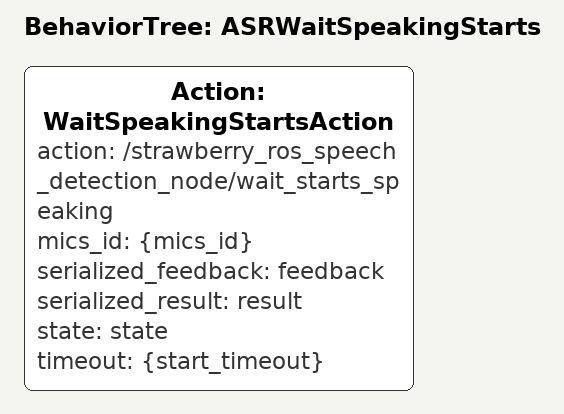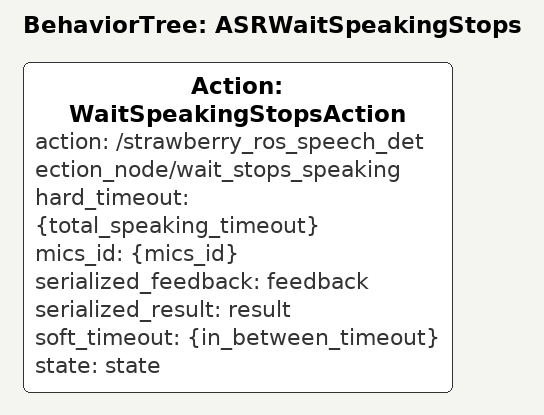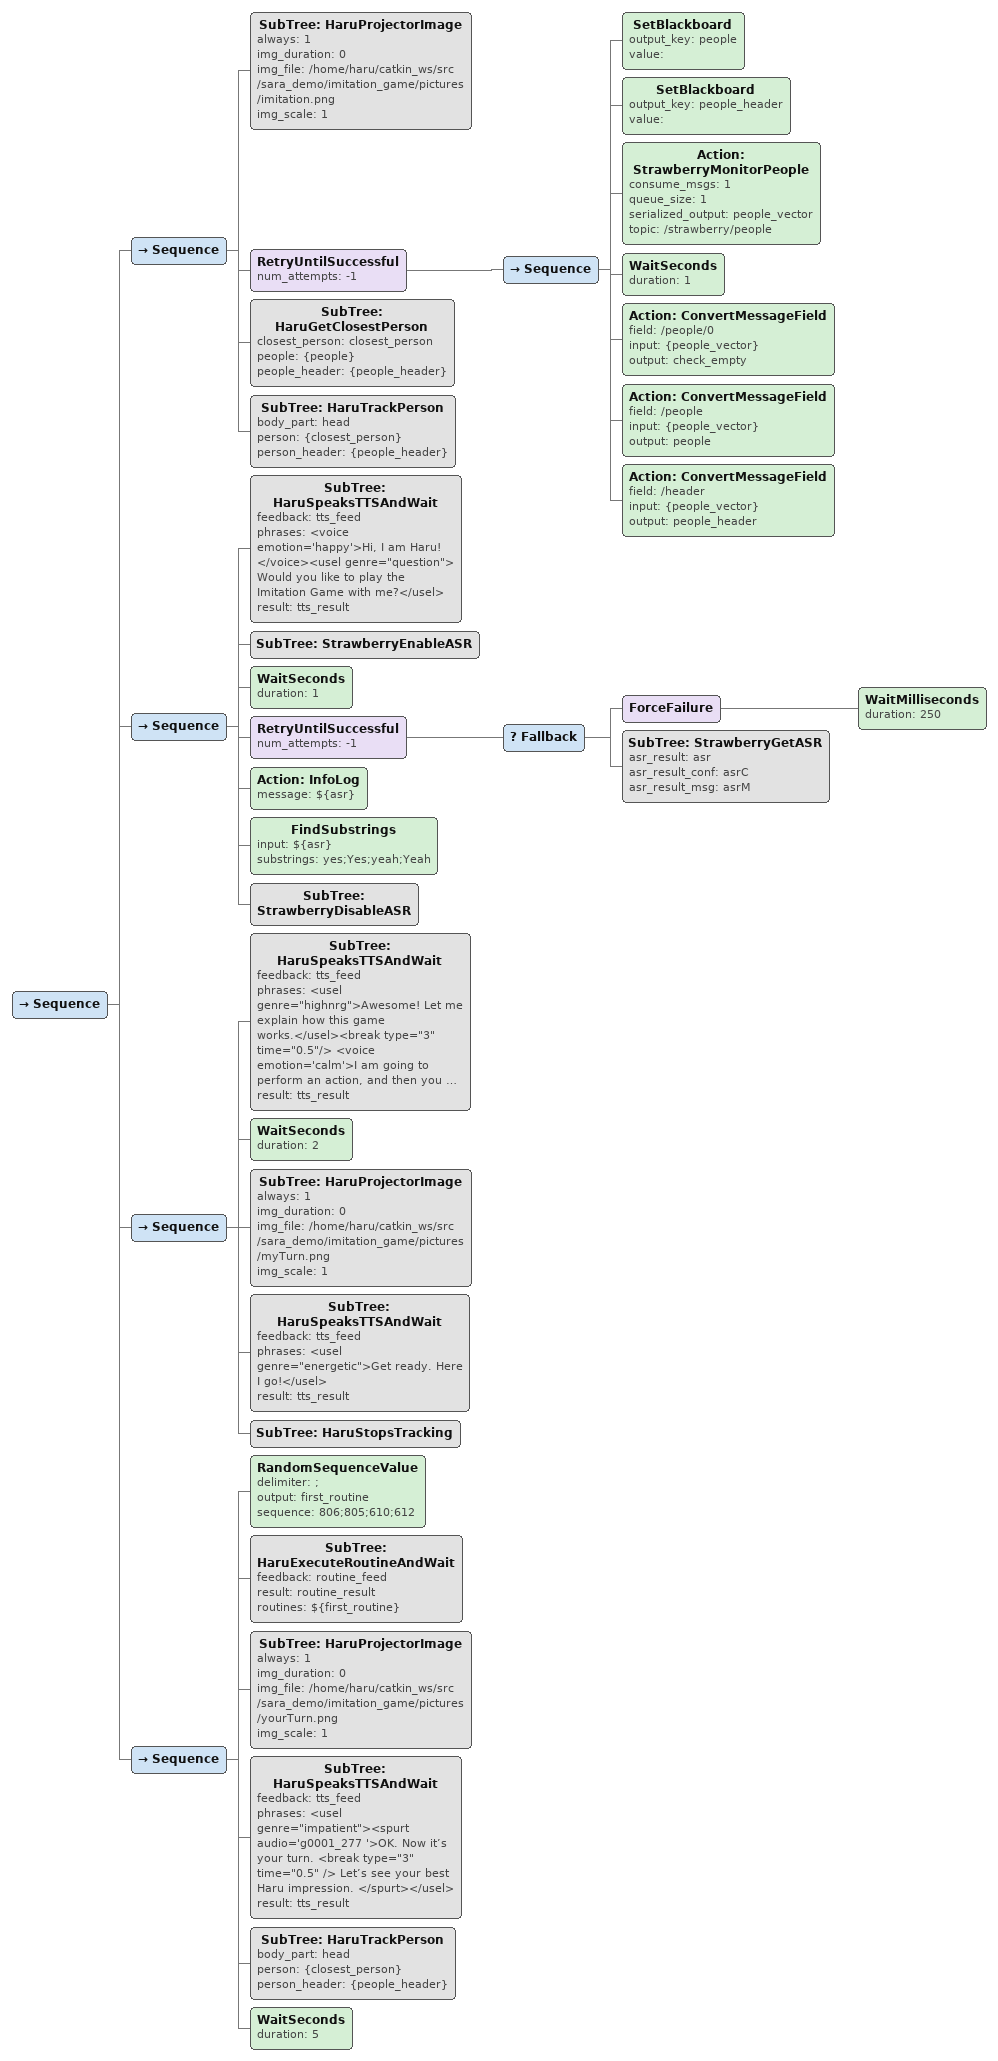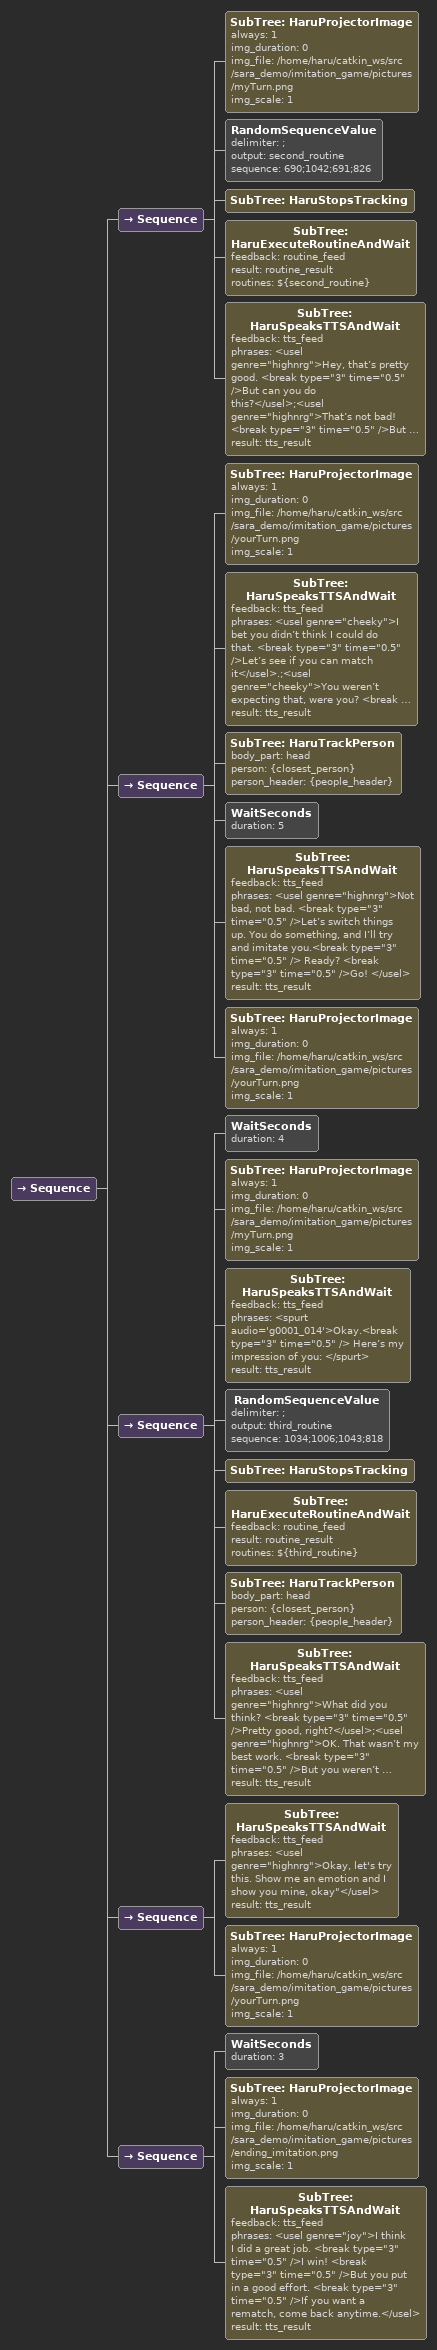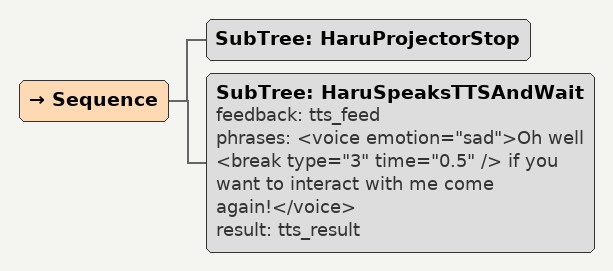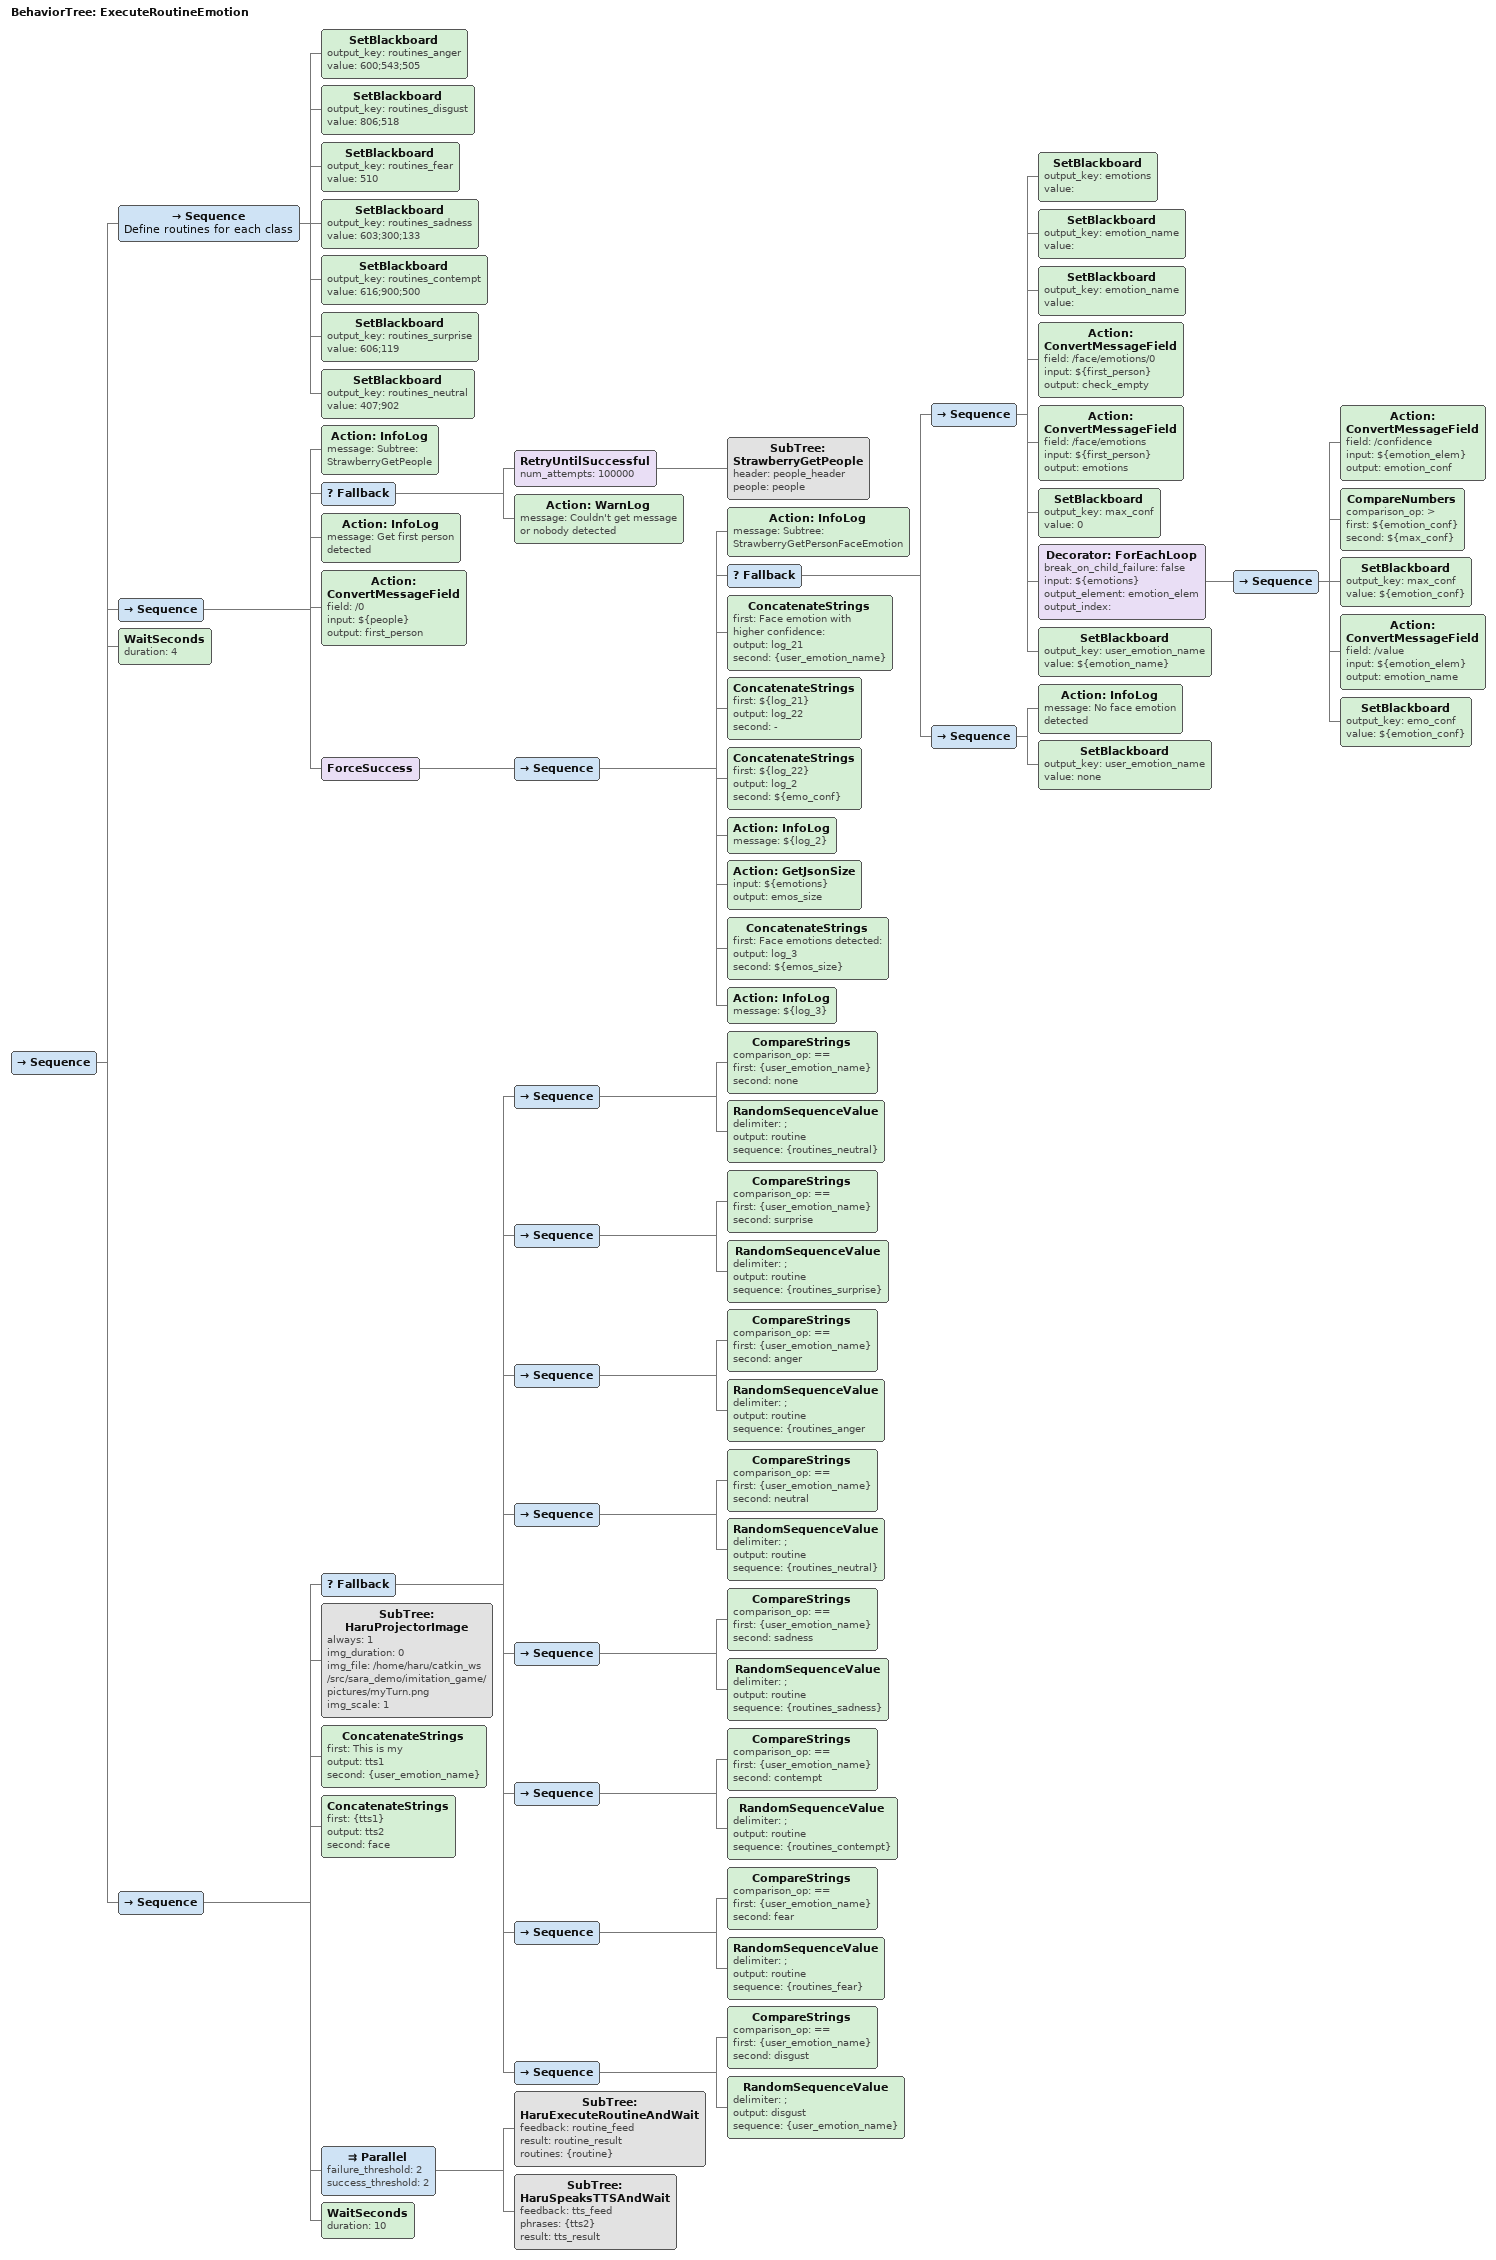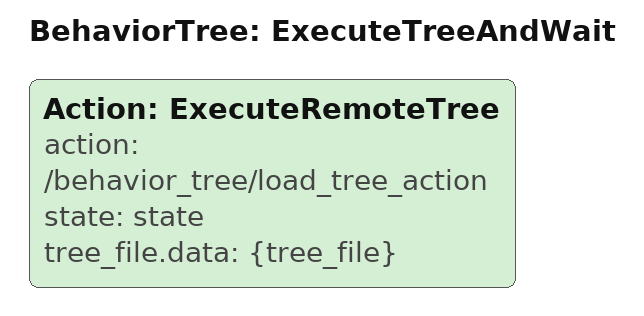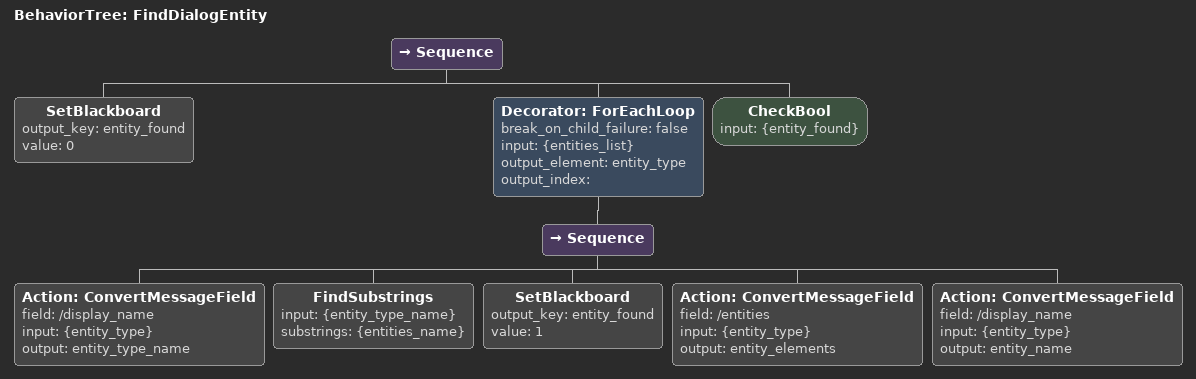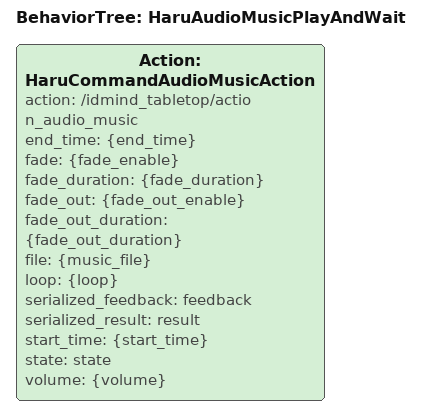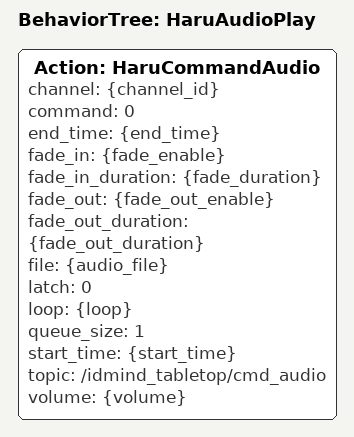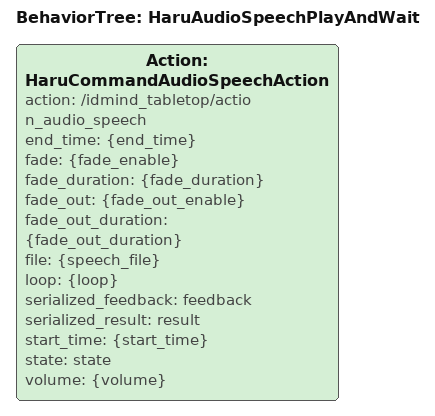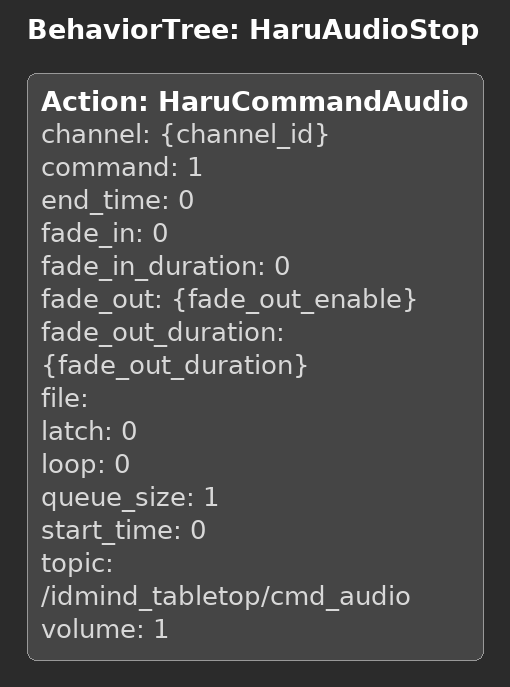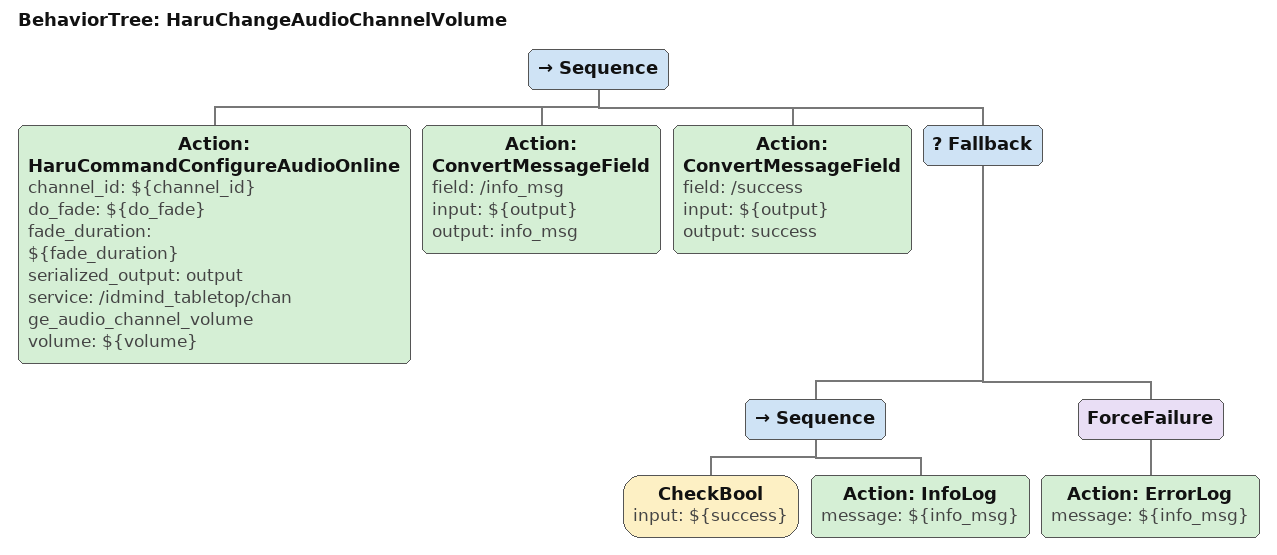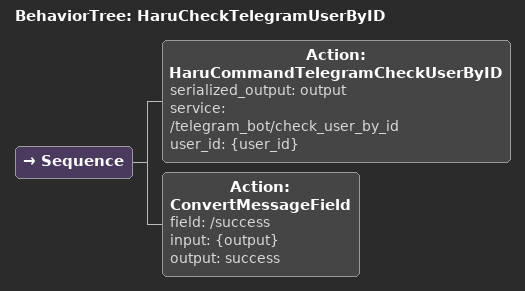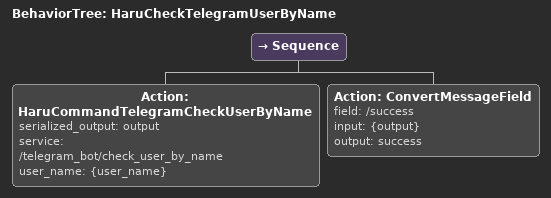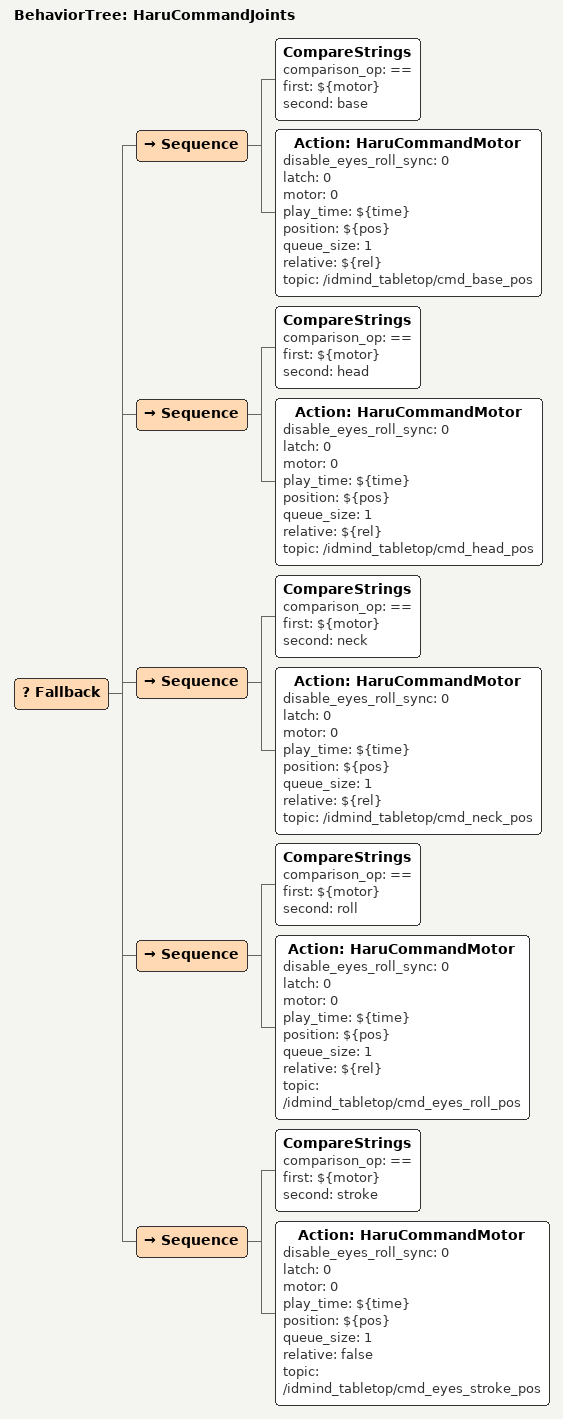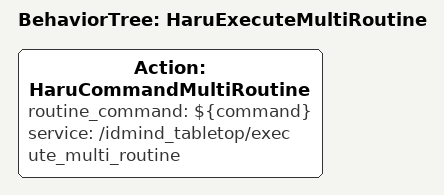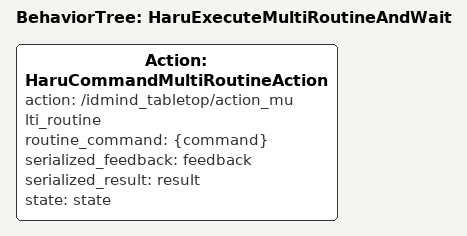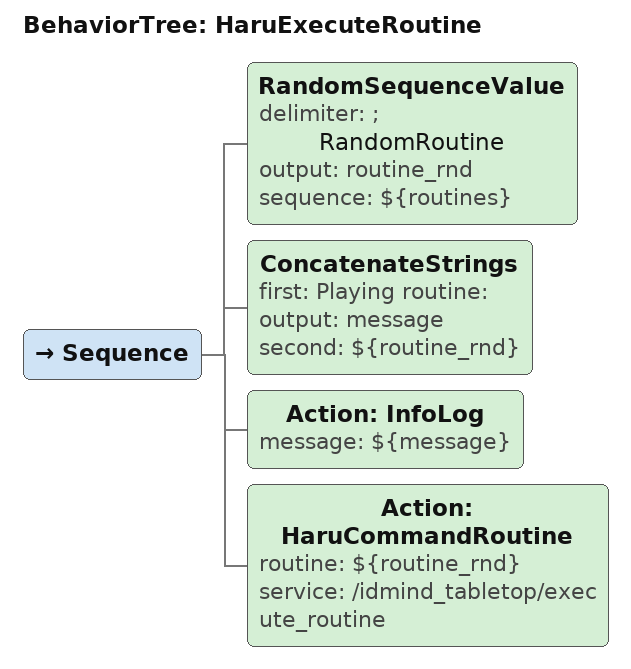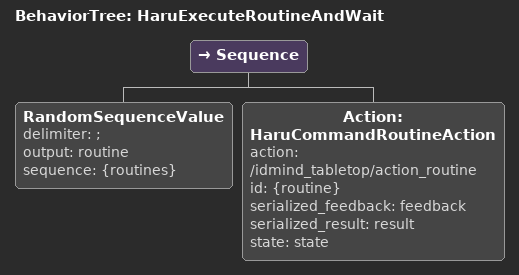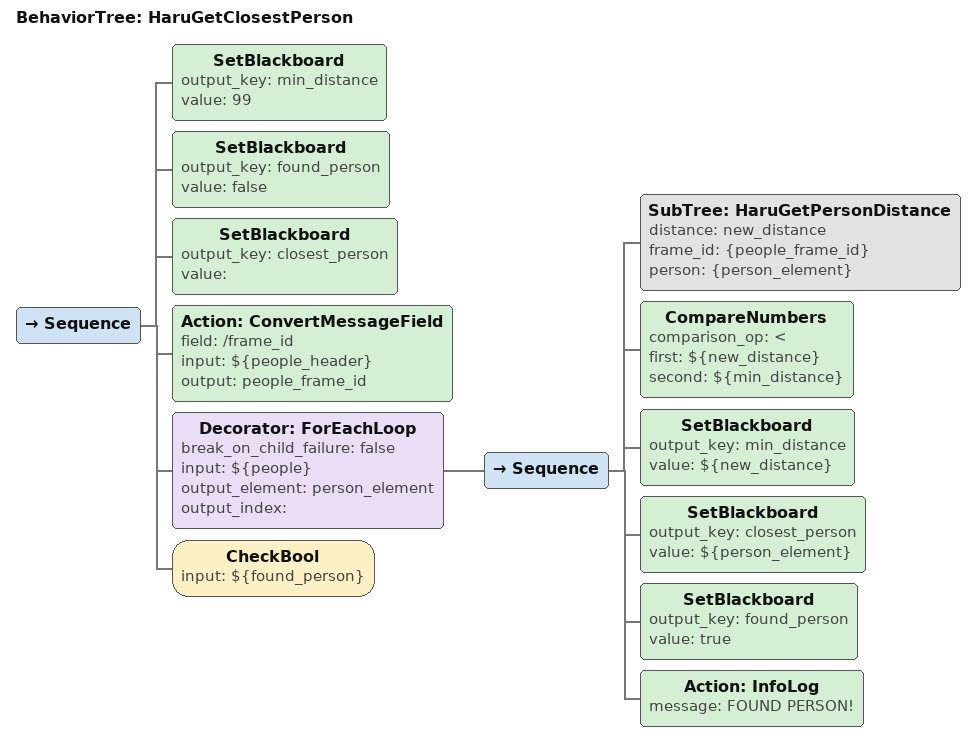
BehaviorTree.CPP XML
<BehaviorTree ID="ASRWaitSpeakingStarts">
    <Action ID="WaitSpeakingStartsAction" action="/strawberry_ros_speech_detection_node/wait_starts_speaking" mics_id="{mics_id}" serialized_feedback="feedback" serialized_result="result" state="state" timeout="{start_timeout}"/>
</BehaviorTree>

<BehaviorTree ID="ASRWaitSpeakingStops">
    <Action ID="WaitSpeakingStopsAction" action="/strawberry_ros_speech_detection_node/wait_stops_speaking" hard_timeout="{total_speaking_timeout}" mics_id="{mics_id}" serialized_feedback="feedback" serialized_result="result" soft_timeout="{in_between_timeout}" state="state"/>
</BehaviorTree>

<Sequence>
                <Sequence>
                    <SubTree ID="HaruProjectorImage" always="1" img_duration="0" img_file="/home/haru/catkin_ws/src/sara_demo/imitation_game/pictures/imitation.png" img_scale="1"/>
                    <RetryUntilSuccessful num_attempts="-1">
                        <Sequence>
                            <SetBlackboard output_key="people" value=""/>
                            <SetBlackboard output_key="people_header" value=""/>
                            <Action ID="StrawberryMonitorPeople" consume_msgs="1" queue_size="1" serialized_output="people_vector" topic="/strawberry/people"/>
                            <WaitSeconds duration="1"/>
                            <Action ID="ConvertMessageField" field="/people/0" input="{people_vector}" output="check_empty"/>
                            <Action ID="ConvertMessageField" field="/people" input="{people_vector}" output="people"/>
                            <Action ID="ConvertMessageField" field="/header" input="{people_vector}" output="people_header"/>
                        </Sequence>
                    </RetryUntilSuccessful>
                    <SubTree ID="HaruGetClosestPerson" closest_person="closest_person" people="{people}" people_header="{people_header}"/>
                    <SubTree ID="HaruTrackPerson" body_part="head" person="{closest_person}" person_header="{people_header}"/>
                </Sequence>
                <Sequence>
                    <SubTree ID="HaruSpeaksTTSAndWait" feedback="tts_feed" phrases="&lt;voice emotion='happy'>Hi, I am Haru! &lt;/voice>&lt;usel genre=&quot;question&quot;> Would you like to play the Imitation Game with me?&lt;/usel>
" result="tts_result"/>
                    <SubTree ID="StrawberryEnableASR"/>
                    <WaitSeconds duration="1"/>
                    <RetryUntilSuccessful num_attempts="-1">
                        <Fallback>
                            <ForceFailure>
                                <WaitMilliseconds duration="250"/>
                            </ForceFailure>
                            <SubTree ID="StrawberryGetASR" asr_result="asr" asr_result_conf="asrC" asr_result_msg="asrM"/>
                        </Fallback>
                    </RetryUntilSuccessful>
                    <Action ID="InfoLog" message="${asr}"/>
                    <FindSubstrings input="${asr}" substrings="yes;Yes;yeah;Yeah"/>
                    <SubTree ID="StrawberryDisableASR"/>
                </Sequence>
                <Sequence>
                    <SubTree ID="HaruSpeaksTTSAndWait" feedback="tts_feed" phrases="&lt;usel genre=&quot;highnrg&quot;>Awesome! Let me explain how this game works.&lt;/usel>&lt;break type=&quot;3&quot; time=&quot;0.5&quot;/> &lt;voice emotion='calm'>I am going to perform an action, and then you try to copy me.
&lt;/voice> &lt;break type=&quot;3&quot; time=&quot;0.7&quot; /> &lt;usel genre='question'>Got it? &lt;/usel>
" result="tts_result"/>
                    <WaitSeconds duration="2"/>
                    <SubTree ID="HaruProjectorImage" always="1" img_duration="0" img_file="/home/haru/catkin_ws/src/sara_demo/imitation_game/pictures/myTurn.png" img_scale="1"/>
                    <SubTree ID="HaruSpeaksTTSAndWait" feedback="tts_feed" phrases="&lt;usel genre=&quot;energetic&quot;>Get ready. Here I go!&lt;/usel>
" result="tts_result"/>
                    <SubTree ID="HaruStopsTracking"/>
                </Sequence>
                <Sequence>
                    <RandomSequenceValue delimiter=";" output="first_routine" sequence="806;805;610;612"/>
                    <SubTree ID="HaruExecuteRoutineAndWait" feedback="routine_feed" result="routine_result" routines="${first_routine}"/>
                    <SubTree ID="HaruProjectorImage" always="1" img_duration="0" img_file="/home/haru/catkin_ws/src/sara_demo/imitation_game/pictures/yourTurn.png" img_scale="1"/>
                    <SubTree ID="HaruSpeaksTTSAndWait" feedback="tts_feed" phrases="&lt;usel genre=&quot;impatient&quot;>&lt;spurt audio='g0001_277 '>OK. Now it’s your turn. &lt;break type=&quot;3&quot; time=&quot;0.5&quot; /> Let’s see your best Haru impression.
&lt;/spurt>&lt;/usel>" result="tts_result"/>
                    <SubTree ID="HaruTrackPerson" body_part="head" person="{closest_person}" person_header="{people_header}"/>
                    <WaitSeconds duration="5"/>
                </Sequence>
            </Sequence>

<Sequence>
                <Sequence>
                    <SubTree ID="HaruProjectorImage" always="1" img_duration="0" img_file="/home/haru/catkin_ws/src/sara_demo/imitation_game/pictures/myTurn.png" img_scale="1"/>
                    <RandomSequenceValue delimiter=";" output="second_routine" sequence="690;1042;691;826"/>
                    <SubTree ID="HaruStopsTracking"/>
                    <SubTree ID="HaruExecuteRoutineAndWait" feedback="routine_feed" result="routine_result" routines="${second_routine}"/>
                    <SubTree ID="HaruSpeaksTTSAndWait" feedback="tts_feed" phrases="&lt;usel genre=&quot;highnrg&quot;>Hey, that’s pretty good. &lt;break type=&quot;3&quot; time=&quot;0.5&quot; />But can you do this?&lt;/usel>;&lt;usel genre=&quot;highnrg&quot;>That’s not bad! &lt;break type=&quot;3&quot; time=&quot;0.5&quot; />But what if I did this instead&lt;/usel>;&lt;usel genre=&quot;highnrg&quot;>Not bad, not bad. But let’s see how good you really are.
;Hmm. That’s good, but it’s missing something. The x-factor. Let’s try again;Great job. But I was going easy on you. Let’s see if you can do this." result="tts_result"/>
                </Sequence>
                <Sequence>
                    <SubTree ID="HaruProjectorImage" always="1" img_duration="0" img_file="/home/haru/catkin_ws/src/sara_demo/imitation_game/pictures/yourTurn.png" img_scale="1"/>
                    <SubTree ID="HaruSpeaksTTSAndWait" feedback="tts_feed" phrases="&lt;usel genre=&quot;cheeky&quot;>I bet you didn’t think I could do that. &lt;break type=&quot;3&quot; time=&quot;0.5&quot; />Let’s see if you can match it&lt;/usel>.;&lt;usel genre=&quot;cheeky&quot;>You weren’t expecting that, were you? &lt;break type=&quot;3&quot; time=&quot;0.5&quot; />Your turn&lt;/usel>.;&lt;usel genre=&quot;cheeky&quot;>Pretty impressive, right?&lt;break type=&quot;3&quot; time=&quot;0.5&quot; /> Most robots can’t do that.&lt;break type=&quot;3&quot; time=&quot;0.5&quot; /> Can you?&lt;/usel>;&lt;usel genre=&quot;cheeky&quot;>Wow. &lt;break type=&quot;3&quot; time=&quot;0.5&quot; />Where did that come from?&lt;break type=&quot;3&quot; time=&quot;0.5&quot; /> I surprise myself sometimes. &lt;break type=&quot;3&quot; time=&quot;0.5&quot; />Can you do that?&lt;/usel>;&lt;usel genre=&quot;cheeky&quot;>That took me a long time to learn, but my hard work paid off. &lt;break type=&quot;3&quot; time=&quot;0.5&quot; />Now you try.&lt;/usel>" result="tts_result"/>
                    <SubTree ID="HaruTrackPerson" body_part="head" person="{closest_person}" person_header="{people_header}"/>
                    <WaitSeconds duration="5"/>
                    <SubTree ID="HaruSpeaksTTSAndWait" feedback="tts_feed" phrases="&lt;usel genre=&quot;highnrg&quot;>Not bad, not bad. &lt;break type=&quot;3&quot; time=&quot;0.5&quot; />Let’s switch things up. You do something, and I’ll try and imitate you.&lt;break type=&quot;3&quot; time=&quot;0.5&quot; /> Ready? &lt;break type=&quot;3&quot; time=&quot;0.5&quot; />Go!
&lt;/usel>" result="tts_result"/>
                    <SubTree ID="HaruProjectorImage" always="1" img_duration="0" img_file="/home/haru/catkin_ws/src/sara_demo/imitation_game/pictures/yourTurn.png" img_scale="1"/>
                </Sequence>
                <Sequence>
                    <WaitSeconds duration="4"/>
                    <SubTree ID="HaruProjectorImage" always="1" img_duration="0" img_file="/home/haru/catkin_ws/src/sara_demo/imitation_game/pictures/myTurn.png" img_scale="1"/>
                    <SubTree ID="HaruSpeaksTTSAndWait" feedback="tts_feed" phrases="&lt;spurt audio='g0001_014'>Okay.&lt;break type=&quot;3&quot; time=&quot;0.5&quot; /> Here’s my impression of you:
&lt;/spurt>" result="tts_result"/>
                    <RandomSequenceValue delimiter=";" output="third_routine" sequence="1034;1006;1043;818"/>
                    <SubTree ID="HaruStopsTracking"/>
                    <SubTree ID="HaruExecuteRoutineAndWait" feedback="routine_feed" result="routine_result" routines="${third_routine}"/>
                    <SubTree ID="HaruTrackPerson" body_part="head" person="{closest_person}" person_header="{people_header}"/>
                    <SubTree ID="HaruSpeaksTTSAndWait" feedback="tts_feed" phrases="&lt;usel genre=&quot;highnrg&quot;>What did you think? &lt;break type=&quot;3&quot; time=&quot;0.5&quot; />Pretty good, right?&lt;/usel>;&lt;usel genre=&quot;highnrg&quot;>OK. That wasn’t my best work. &lt;break type=&quot;3&quot; time=&quot;0.5&quot; />But you weren’t really being fair.&lt;/usel>
;&lt;usel genre=&quot;highnrg&quot;>Nailed it! &lt;break type=&quot;3&quot; time=&quot;0.5&quot; />But now I’m dizzy. Anyway…&lt;/usel>;&lt;usel genre=&quot;highnrg&quot;>That’s you. &lt;break type=&quot;3&quot; time=&quot;0.5&quot; />That’s what you look like to me.&lt;/usel>;&lt;usel genre=&quot;highnrg&quot;>You should see your face.&lt;break type=&quot;3&quot; time=&quot;0.5&quot; /> You’re stunned at how well I captured your essence.&lt;/usel>" result="tts_result"/>
                </Sequence>
                <Sequence>
                    <SubTree ID="HaruSpeaksTTSAndWait" feedback="tts_feed" phrases="&lt;usel genre=&quot;highnrg&quot;>Okay, let's try this. Show me an emotion and I show you mine, okay&quot;&lt;/usel>" result="tts_result"/>
                    <SubTree ID="HaruProjectorImage" always="1" img_duration="0" img_file="/home/haru/catkin_ws/src/sara_demo/imitation_game/pictures/yourTurn.png" img_scale="1"/>
                </Sequence>
                <Sequence>
                    <WaitSeconds duration="3"/>
                    <SubTree ID="HaruProjectorImage" always="1" img_duration="0" img_file="/home/haru/catkin_ws/src/sara_demo/imitation_game/pictures/ending_imitation.png" img_scale="1"/>
                    <SubTree ID="HaruSpeaksTTSAndWait" feedback="tts_feed" phrases="&lt;usel genre=&quot;joy&quot;>I think I did a great job. &lt;break type=&quot;3&quot; time=&quot;0.5&quot; />I win! &lt;break type=&quot;3&quot; time=&quot;0.5&quot; />But you put in a good effort. &lt;break type=&quot;3&quot; time=&quot;0.5&quot; />If you want a rematch, come back anytime.&lt;/usel>" result="tts_result"/>
                </Sequence>
            </Sequence>

<Sequence>
    <SubTree ID="HaruProjectorStop"/>
    <SubTree ID="HaruSpeaksTTSAndWait" feedback="tts_feed" phrases="&lt;voice emotion=&quot;sad&quot;>Oh well &lt;break type=&quot;3&quot; time=&quot;0.5&quot; /> if you want to interact with me come again!&lt;/voice>" result="tts_result"/>
</Sequence>

<BehaviorTree ID="ExecuteRoutineEmotion">
    <Sequence>
        <Sequence name="Define routines for each class">
            <SetBlackboard output_key="routines_anger" value="600;543;505"/>
            <SetBlackboard output_key="routines_disgust" value="806;518"/>
            <SetBlackboard output_key="routines_fear" value="510"/>
            <SetBlackboard output_key="routines_sadness" value="603;300;133"/>
            <SetBlackboard output_key="routines_contempt" value="616;900;500"/>
            <SetBlackboard output_key="routines_surprise" value="606;119"/>
            <SetBlackboard output_key="routines_neutral" value="407;902"/>
        </Sequence>
        <Sequence>
            <Action ID="InfoLog" message="Subtree: StrawberryGetPeople"/>
            <Fallback>
                <RetryUntilSuccessful num_attempts="100000">
                    <SubTree ID="StrawberryGetPeople" header="people_header" people="people"/>
                </RetryUntilSuccessful>
                <Action ID="WarnLog" message="Couldn't get message or nobody detected"/>
            </Fallback>
            <Action ID="InfoLog" message="Get first person detected"/>
            <Action ID="ConvertMessageField" field="/0" input="${people}" output="first_person"/>
            <ForceSuccess>
                <Sequence>
                    <Action ID="InfoLog" message="Subtree: StrawberryGetPersonFaceEmotion"/>
                    <Fallback>
                        <Sequence>
                            <SetBlackboard output_key="emotions" value=""/>
                            <SetBlackboard output_key="emotion_name" value=""/>
                            <SetBlackboard output_key="emotion_name" value=""/>
                            <Action ID="ConvertMessageField" field="/face/emotions/0" input="${first_person}" output="check_empty"/>
                            <Action ID="ConvertMessageField" field="/face/emotions" input="${first_person}" output="emotions"/>
                            <SetBlackboard output_key="max_conf" value="0"/>
                            <Decorator ID="ForEachLoop" break_on_child_failure="false" input="${emotions}" output_element="emotion_elem" output_index="">
                                <Sequence>
                                    <Action ID="ConvertMessageField" field="/confidence" input="${emotion_elem}" output="emotion_conf"/>
                                    <CompareNumbers comparison_op=">" first="${emotion_conf}" second="${max_conf}"/>
                                    <SetBlackboard output_key="max_conf" value="${emotion_conf}"/>
                                    <Action ID="ConvertMessageField" field="/value" input="${emotion_elem}" output="emotion_name"/>
                                    <SetBlackboard output_key="emo_conf" value="${emotion_conf}"/>
                                </Sequence>
                            </Decorator>
                            <SetBlackboard output_key="user_emotion_name" value="${emotion_name}"/>
                        </Sequence>
                        <Sequence>
                            <Action ID="InfoLog" message="No face emotion detected"/>
                            <SetBlackboard output_key="user_emotion_name" value="none"/>
                        </Sequence>
                    </Fallback>
                    <ConcatenateStrings first="Face emotion with higher confidence: " output="log_21" second="{user_emotion_name}"/>
                    <ConcatenateStrings first="${log_21}" output="log_22" second=" - "/>
                    <ConcatenateStrings first="${log_22}" output="log_2" second="${emo_conf}"/>
                    <Action ID="InfoLog" message="${log_2}"/>
                    <Action ID="GetJsonSize" input="${emotions}" output="emos_size"/>
                    <ConcatenateStrings first="Face emotions detected: " output="log_3" second="${emos_size}"/>
                    <Action ID="InfoLog" message="${log_3}"/>
                </Sequence>
            </ForceSuccess>
        </Sequence>
        <WaitSeconds duration="4"/>
        <Sequence>
            <Fallback>
                <Sequence>
                    <CompareStrings comparison_op="==" first="{user_emotion_name}" second="none"/>
                    <RandomSequenceValue delimiter=";" output="routine" sequence="{routines_neutral}"/>
                </Sequence>
                <Sequence>
                    <CompareStrings comparison_op="==" first="{user_emotion_name}" second="surprise"/>
                    <RandomSequenceValue delimiter=";" output="routine" sequence="{routines_surprise}"/>
                </Sequence>
                <Sequence>
                    <CompareStrings comparison_op="==" first="{user_emotion_name}" second="anger"/>
                    <RandomSequenceValue delimiter=";" output="routine" sequence="{routines_anger"/>
                </Sequence>
                <Sequence>
                    <CompareStrings comparison_op="==" first="{user_emotion_name}" second="neutral"/>
                    <RandomSequenceValue delimiter=";" output="routine" sequence="{routines_neutral}"/>
                </Sequence>
                <Sequence>
                    <CompareStrings comparison_op="==" first="{user_emotion_name}" second="sadness"/>
                    <RandomSequenceValue delimiter=";" output="routine" sequence="{routines_sadness}"/>
                </Sequence>
                <Sequence>
                    <CompareStrings comparison_op="==" first="{user_emotion_name}" second="contempt"/>
                    <RandomSequenceValue delimiter=";" output="routine" sequence="{routines_contempt}"/>
                </Sequence>
                <Sequence>
                    <CompareStrings comparison_op="==" first="{user_emotion_name}" second="fear"/>
                    <RandomSequenceValue delimiter=";" output="routine" sequence="{routines_fear}"/>
                </Sequence>
                <Sequence>
                    <CompareStrings comparison_op="==" first="{user_emotion_name}" second="disgust"/>
                    <RandomSequenceValue delimiter=";" output="disgust" sequence="{user_emotion_name}"/>
                </Sequence>
            </Fallback>
            <SubTree ID="HaruProjectorImage" always="1" img_duration="0" img_file="/home/haru/catkin_ws/src/sara_demo/imitation_game/pictures/myTurn.png" img_scale="1"/>
            <ConcatenateStrings first="This is my " output="tts1" second="{user_emotion_name}"/>
            <ConcatenateStrings first="{tts1}" output="tts2" second=" face"/>
            <Parallel failure_threshold="2" success_threshold="2">
                <SubTree ID="HaruExecuteRoutineAndWait" feedback="routine_feed" result="routine_result" routines="{routine}"/>
                <SubTree ID="HaruSpeaksTTSAndWait" feedback="tts_feed" phrases="{tts2}" result="tts_result"/>
            </Parallel>
            <WaitSeconds duration="10"/>
        </Sequence>
    </Sequence>
</BehaviorTree>

<BehaviorTree ID="ExecuteTreeAndWait">
    <Action ID="ExecuteRemoteTree" action="/behavior_tree/load_tree_action" state="state" tree_file.data="{tree_file}"/>
</BehaviorTree>

<BehaviorTree ID="FindDialogEntity">
    <Sequence>
        <SetBlackboard output_key="entity_found" value="0"/>
        <Decorator ID="ForEachLoop" break_on_child_failure="false" input="{entities_list}" output_element="entity_type" output_index="">
            <Sequence>
                <Action ID="ConvertMessageField" field="/display_name" input="{entity_type}" output="entity_type_name"/>
                <FindSubstrings input="{entity_type_name}" substrings="{entities_name}"/>
                <SetBlackboard output_key="entity_found" value="1"/>
                <Action ID="ConvertMessageField" field="/entities" input="{entity_type}" output="entity_elements"/>
                <Action ID="ConvertMessageField" field="/display_name" input="{entity_type}" output="entity_name"/>
            </Sequence>
        </Decorator>
        <CheckBool input="{entity_found}"/>
    </Sequence>
</BehaviorTree>

<BehaviorTree ID="HaruAudioMusicPlayAndWait">
    <Action ID="HaruCommandAudioMusicAction" action="/idmind_tabletop/action_audio_music" end_time="{end_time}" fade="{fade_enable}" fade_duration="{fade_duration}" fade_out="{fade_out_enable}" fade_out_duration="{fade_out_duration}" file="{music_file}" loop="{loop}" serialized_feedback="feedback" serialized_result="result" start_time="{start_time}" state="state" volume="{volume}"/>
</BehaviorTree>

<BehaviorTree ID="HaruAudioPlay">
    <Action ID="HaruCommandAudio" channel="{channel_id}" command="0" end_time="{end_time}" fade_in="{fade_enable}" fade_in_duration="{fade_duration}" fade_out="{fade_out_enable}" fade_out_duration="{fade_out_duration}" file="{audio_file}" latch="0" loop="{loop}" queue_size="1" start_time="{start_time}" topic="/idmind_tabletop/cmd_audio" volume="{volume}"/>
</BehaviorTree>

<BehaviorTree ID="HaruAudioSpeechPlayAndWait">
    <Action ID="HaruCommandAudioSpeechAction" action="/idmind_tabletop/action_audio_speech" end_time="{end_time}" fade="{fade_enable}" fade_duration="{fade_duration}" fade_out="{fade_out_enable}" fade_out_duration="{fade_out_duration}" file="{speech_file}" loop="{loop}" serialized_feedback="feedback" serialized_result="result" start_time="{start_time}" state="state" volume="{volume}"/>
</BehaviorTree>

<BehaviorTree ID="HaruAudioStop">
    <Action ID="HaruCommandAudio" channel="{channel_id}" command="1" end_time="0" fade_in="0" fade_in_duration="0" fade_out="{fade_out_enable}" fade_out_duration="{fade_out_duration}" file="" latch="0" loop="0" queue_size="1" start_time="0" topic="/idmind_tabletop/cmd_audio" volume="1"/>
</BehaviorTree>

<BehaviorTree ID="HaruChangeAudioChannelVolume">
    <Sequence>
        <Action ID="HaruCommandConfigureAudioOnline" channel_id="${channel_id}" do_fade="${do_fade}" fade_duration="${fade_duration}" serialized_output="output" service="/idmind_tabletop/change_audio_channel_volume" volume="${volume}"/>
        <Action ID="ConvertMessageField" field="/info_msg" input="${output}" output="info_msg"/>
        <Action ID="ConvertMessageField" field="/success" input="${output}" output="success"/>
        <Fallback>
            <Sequence>
                <CheckBool input="${success}"/>
                <Action ID="InfoLog" message="${info_msg}"/>
            </Sequence>
            <ForceFailure>
                <Action ID="ErrorLog" message="${info_msg}"/>
            </ForceFailure>
        </Fallback>
    </Sequence>
</BehaviorTree>

<BehaviorTree ID="HaruCheckTelegramUserByID">
    <Sequence>
        <Action ID="HaruCommandTelegramCheckUserByID" serialized_output="output" service="/telegram_bot/check_user_by_id" user_id="{user_id}"/>
        <Action ID="ConvertMessageField" field="/success" input="{output}" output="success"/>
    </Sequence>
</BehaviorTree>

<BehaviorTree ID="HaruCheckTelegramUserByName">
    <Sequence>
        <Action ID="HaruCommandTelegramCheckUserByName" serialized_output="output" service="/telegram_bot/check_user_by_name" user_name="{user_name}"/>
        <Action ID="ConvertMessageField" field="/success" input="{output}" output="success"/>
    </Sequence>
</BehaviorTree>

<BehaviorTree ID="HaruCommandJoints">
    <Fallback>
        <Sequence>
            <CompareStrings comparison_op="==" first="${motor}" second="base"/>
            <Action ID="HaruCommandMotor" disable_eyes_roll_sync="0" latch="0" motor="0" play_time="${time}" position="${pos}" queue_size="1" relative="${rel}" topic="/idmind_tabletop/cmd_base_pos"/>
        </Sequence>
        <Sequence>
            <CompareStrings comparison_op="==" first="${motor}" second="head"/>
            <Action ID="HaruCommandMotor" disable_eyes_roll_sync="0" latch="0" motor="0" play_time="${time}" position="${pos}" queue_size="1" relative="${rel}" topic="/idmind_tabletop/cmd_head_pos"/>
        </Sequence>
        <Sequence>
            <CompareStrings comparison_op="==" first="${motor}" second="neck"/>
            <Action ID="HaruCommandMotor" disable_eyes_roll_sync="0" latch="0" motor="0" play_time="${time}" position="${pos}" queue_size="1" relative="${rel}" topic="/idmind_tabletop/cmd_neck_pos"/>
        </Sequence>
        <Sequence>
            <CompareStrings comparison_op="==" first="${motor}" second="roll"/>
            <Action ID="HaruCommandMotor" disable_eyes_roll_sync="0" latch="0" motor="0" play_time="${time}" position="${pos}" queue_size="1" relative="${rel}" topic="/idmind_tabletop/cmd_eyes_roll_pos"/>
        </Sequence>
        <Sequence>
            <CompareStrings comparison_op="==" first="${motor}" second="stroke"/>
            <Action ID="HaruCommandMotor" disable_eyes_roll_sync="0" latch="0" motor="0" play_time="${time}" position="${pos}" queue_size="1" relative="false" topic="/idmind_tabletop/cmd_eyes_stroke_pos"/>
        </Sequence>
    </Fallback>
</BehaviorTree>

<BehaviorTree ID="HaruExecuteMultiRoutine">
    <Action ID="HaruCommandMultiRoutine" routine_command="${command}" service="/idmind_tabletop/execute_multi_routine"/>
</BehaviorTree>

<BehaviorTree ID="HaruExecuteMultiRoutineAndWait">
    <Action ID="HaruCommandMultiRoutineAction" action="/idmind_tabletop/action_multi_routine" routine_command="{command}" serialized_feedback="feedback" serialized_result="result" state="state"/>
</BehaviorTree>

<BehaviorTree ID="HaruExecuteRoutine">
    <Sequence>
        <RandomSequenceValue delimiter=";" name="RandomRoutine" output="routine_rnd" sequence="${routines}"/>
        <ConcatenateStrings first="Playing routine: " output="message" second="${routine_rnd}"/>
        <Action ID="InfoLog" message="${message}"/>
        <Action ID="HaruCommandRoutine" routine="${routine_rnd}" service="/idmind_tabletop/execute_routine"/>
    </Sequence>
</BehaviorTree>

<BehaviorTree ID="HaruExecuteRoutineAndWait">
    <Sequence>
        <RandomSequenceValue delimiter=";" output="routine" sequence="{routines}"/>
        <Action ID="HaruCommandRoutineAction" action="/idmind_tabletop/action_routine" id="{routine}" serialized_feedback="feedback" serialized_result="result" state="state"/>
    </Sequence>
</BehaviorTree>

<BehaviorTree ID="HaruGetClosestPerson">
    <Sequence>
        <SetBlackboard output_key="min_distance" value="99"/>
        <SetBlackboard output_key="found_person" value="false"/>
        <SetBlackboard output_key="closest_person" value=""/>
        <Action ID="ConvertMessageField" field="/frame_id" input="${people_header}" output="people_frame_id"/>
        <Decorator ID="ForEachLoop" break_on_child_failure="false" input="${people}" output_element="person_element" output_index="">
            <Sequence>
                <SubTree ID="HaruGetPersonDistance" distance="new_distance" frame_id="{people_frame_id}" person="{person_element}"/>
                <CompareNumbers comparison_op="&lt;" first="${new_distance}" second="${min_distance}"/>
                <SetBlackboard output_key="min_distance" value="${new_distance}"/>
                <SetBlackboard output_key="closest_person" value="${person_element}"/>
                <SetBlackboard output_key="found_person" value="true"/>
                <Action ID="InfoLog" message="FOUND PERSON!"/>
            </Sequence>
        </Decorator>
        <CheckBool input="${found_person}"/>
    </Sequence>
</BehaviorTree>
